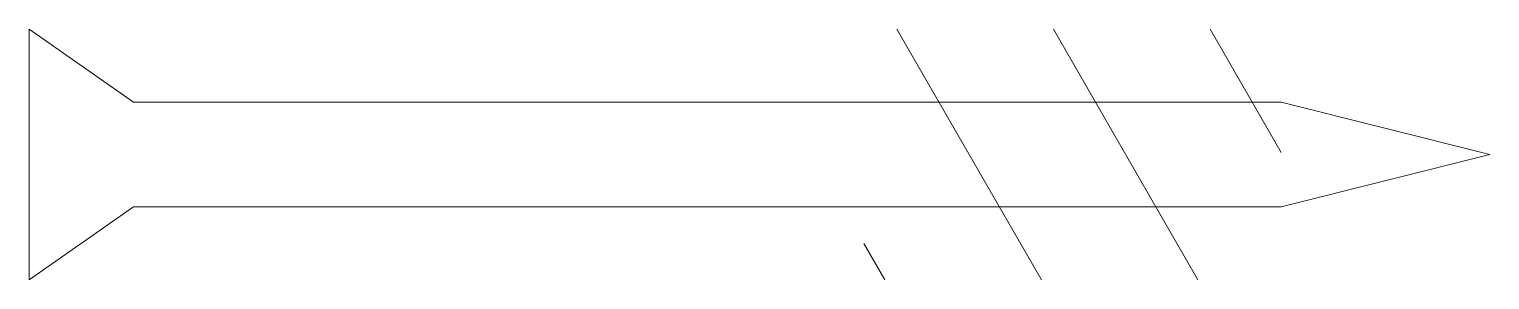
# Model space of a CAD drawing. Header units: metres. Extents: x 0 to 70, y -6 to 6.
import ezdxf

# ---------------------------------------------------------------- set-up
doc = ezdxf.new("R2010")
doc.units = ezdxf.units.M
doc.layers.add('A-DETL-GENF', color=92, linetype='Continuous', lineweight=18)

# ---------------------------------------------------------------- blocks, each defined once
blk = doc.blocks.new('28 schroef - 5_0x70-3257540-00_0 Basismaterialen')
at = {"layer": 'A-DETL-GENF', "lineweight": 13}
h = blk.add_hatch(dxfattribs=at)
h.set_pattern_fill('FP_720', color=256, style=0, pattern_type=2)
h.set_pattern_definition([(120, (0, 0), (-11.2583, -6.5), [])])
h.paths.add_polyline_path([(60, -6), (60, 6), (40, 6), (40, -6)])
h = blk.add_hatch(dxfattribs=at)
h.set_pattern_fill('FP_721', color=256, style=0, pattern_type=2)
h.set_pattern_definition([(120, (7.5, 0), (-11.2583, -6.5), [])])
h.paths.add_polyline_path([(60, -6), (60, 6), (40, 6), (40, -6)])
for p, q in [((0, 6), (0, -6)), ((5, 2.5), (0, 6)), ((60, 2.5), (5, 2.5)), ((70, 0), (60, 2.5)), ((60, -2.5), (70, 0)), ((0, -6), (5, -2.5)), ((5, -2.5), (60, -2.5))]:
    blk.add_line(p, q, dxfattribs=at)

msp = doc.modelspace()

# ---------------------------------------------------------------- block references
msp.add_blockref('28 schroef - 5_0x70-3257540-00_0 Basismaterialen', (0, 0))

doc.saveas('drawing.dxf')
